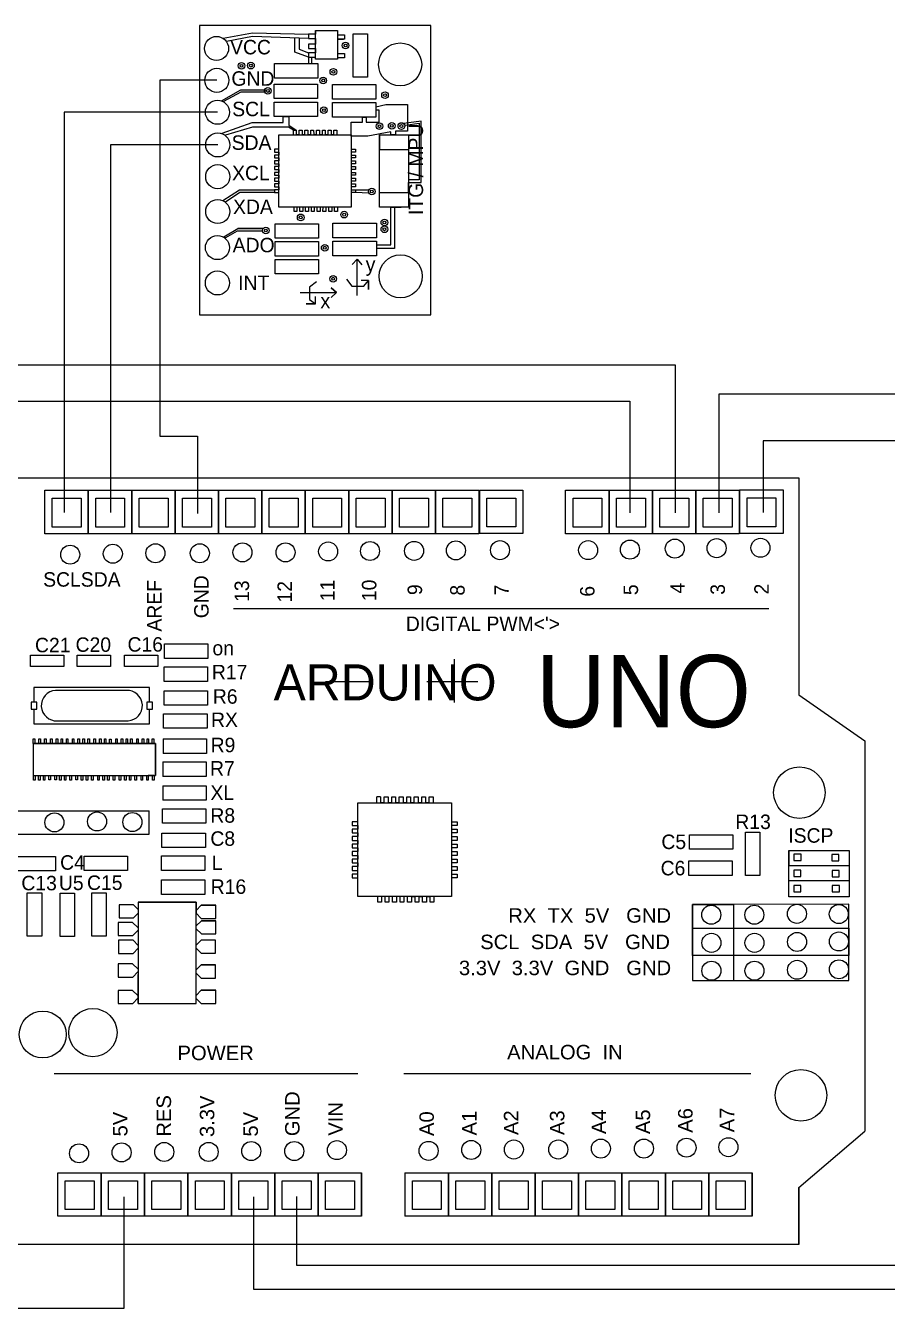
# Model space of a CAD drawing. Header units: millimetres. Extents: x 390 to 971, y 268 to 819.
# Drawn here: x 665.4 to 725, y 494.2 to 582.9 of the extents above; entities that cross this region are included whole.
import ezdxf

# ---------------------------------------------------------------- set-up
doc = ezdxf.new("R2010")
doc.units = ezdxf.units.MM
doc.styles.get("Standard").update_dxf_attribs({"font": 'arial.ttf'})

msp = doc.modelspace()

# ---------------------------------------------------------------- linework, layer by layer
for p, q in [((677.399, 582.876), (677.399, 562.876)), ((693.399, 582.876), (677.399, 582.876)), ((693.399, 562.876), (693.399, 582.876)), ((679.033, 582.001), (679.035, 582.004)), ((679.035, 582.004), (681.078, 582.389)), ((679.265, 581.792), (679.259, 581.789)), ((681.073, 582.136), (679.265, 581.792)), ((684.935, 581.996), (681.073, 582.136)), ((681.078, 582.389), (684.935, 582.296)), ((683.989, 581.044), (683.989, 582.03)), ((684.935, 581.996), (684.291, 582.019)), ((684.291, 582.019), (684.291, 581.245)), ((685.435, 582.296), (684.935, 582.296)), ((684.935, 582.296), (684.935, 581.996)), ((684.935, 582.296), (684.935, 581.996)), ((684.935, 581.996), (685.435, 581.996)), ((685.435, 580.552), (685.435, 582.552)), ((685.435, 582.552), (686.935, 582.552)), ((685.435, 582.552), (685.435, 582.296)), ((685.435, 581.996), (685.435, 581.596)), ((686.935, 582.552), (686.935, 580.552)), ((686.935, 582.552), (686.935, 582.252)), ((686.935, 582.252), (687.435, 582.252)), ((687.435, 581.952), (686.935, 581.952)), ((686.935, 581.952), (687.371, 581.952)), ((687.371, 581.952), (686.935, 581.952)), ((686.935, 581.952), (686.935, 580.952)), ((687.435, 582.252), (687.435, 581.952)), ((688.023, 579.316), (688.023, 582.316)), ((688.023, 582.316), (689.023, 582.316)), ((689.023, 582.316), (689.023, 579.316)), ((684.935, 580.703), (683.989, 581.044)), ((684.291, 581.245), (684.935, 580.996)), ((685.435, 581.596), (684.935, 581.596)), ((684.935, 581.596), (684.935, 581.296)), ((684.935, 581.296), (685.435, 581.296)), ((685.435, 580.996), (684.935, 580.996)), ((684.935, 580.996), (684.935, 580.703)), ((684.935, 580.996), (684.935, 580.703)), ((685.435, 581.296), (685.435, 580.996)), ((686.935, 580.952), (687.435, 580.952)), ((687.435, 580.952), (687.435, 580.652)), ((682.594, 580.248), (685.594, 580.248)), ((682.594, 579.248), (682.594, 580.248)), ((684.935, 580.703), (685.435, 580.703)), ((684.935, 580.703), (684.935, 580.248)), ((684.935, 580.248), (685.161, 580.248)), ((685.161, 580.248), (685.161, 580.703)), ((686.935, 580.552), (685.435, 580.552)), ((685.594, 580.248), (685.594, 579.248)), ((687.435, 580.652), (686.935, 580.652)), ((685.594, 579.248), (682.594, 579.248)), ((689.023, 579.316), (688.023, 579.316)), ((678.604, 579.096), (674.669, 579.096)), ((674.669, 579.096), (674.669, 554.49)), ((678.921, 577.684), (680.252, 578.443)), ((680.266, 578.288), (679.056, 577.628)), ((680.252, 578.443), (681.918, 578.443)), ((681.918, 578.288), (680.266, 578.288)), ((681.918, 578.443), (681.918, 578.288)), ((682.558, 578.834), (685.558, 578.834)), ((682.558, 577.834), (682.558, 578.834)), ((685.558, 578.834), (685.558, 577.834)), ((686.595, 578.804), (689.595, 578.804)), ((686.595, 577.804), (686.595, 578.804)), ((689.595, 578.804), (689.595, 577.804)), ((678.921, 577.684), (678.918, 577.675)), ((679.049, 577.617), (679.056, 577.628)), ((682.557, 577.59), (685.557, 577.59)), ((682.557, 576.59), (682.557, 577.59)), ((685.558, 577.834), (682.558, 577.834)), ((685.557, 577.59), (685.557, 576.59)), ((686.594, 577.56), (689.594, 577.56)), ((686.594, 576.56), (686.594, 577.56)), ((689.595, 577.804), (686.595, 577.804)), ((689.594, 577.56), (689.594, 576.56)), ((689.594, 577.56), (689.594, 577.264)), ((689.594, 577.264), (690.285, 577.428)), ((690.285, 577.428), (691.791, 577.428)), ((691.791, 577.428), (691.791, 575.571)), ((678.647, 576.889), (668.044, 576.889)), ((668.044, 576.889), (668.044, 549.21)), ((685.557, 576.59), (682.557, 576.59)), ((683.197, 576.184), (683.197, 576.59)), ((683.197, 576.59), (683.582, 576.59)), ((683.582, 576.59), (683.582, 575.992)), ((689.594, 576.56), (686.594, 576.56)), ((688.664, 576.212), (688.664, 576.56)), ((688.664, 576.56), (688.927, 576.56)), ((688.927, 576.56), (688.927, 576.212)), ((689.824, 577.042), (689.594, 577.042)), ((689.824, 576.212), (689.824, 577.042)), ((678.967, 575.451), (681.058, 576.184)), ((681.059, 575.856), (679.192, 575.304)), ((681.058, 576.184), (683.197, 576.184)), ((683.55, 575.856), (681.059, 575.856)), ((683.898, 575.649), (683.55, 575.856)), ((683.582, 575.992), (684.098, 575.65)), ((683.898, 575.649), (684.098, 575.65)), ((684.098, 575.65), (683.898, 575.649)), ((683.899, 575.349), (683.898, 575.649)), ((684.098, 575.65), (684.099, 575.35)), ((684.299, 575.35), (684.298, 575.65)), ((684.298, 575.65), (684.498, 575.65)), ((684.498, 575.65), (684.499, 575.35)), ((684.699, 575.351), (684.698, 575.651)), ((684.698, 575.651), (684.898, 575.651)), ((684.898, 575.651), (684.899, 575.351)), ((685.099, 575.351), (685.098, 575.651)), ((685.098, 575.651), (685.298, 575.651)), ((685.298, 575.651), (685.299, 575.351)), ((685.499, 575.352), (685.498, 575.652)), ((685.498, 575.652), (685.698, 575.652)), ((685.698, 575.652), (685.699, 575.352)), ((685.899, 575.352), (685.898, 575.652)), ((685.898, 575.652), (686.098, 575.652)), ((686.098, 575.652), (686.099, 575.352)), ((686.299, 575.353), (686.298, 575.653)), ((686.298, 575.653), (686.498, 575.653)), ((686.498, 575.653), (686.499, 575.353)), ((686.698, 575.653), (686.898, 575.654)), ((686.699, 575.353), (686.698, 575.653)), ((686.898, 575.654), (686.899, 575.354)), ((687.882, 575.727), (687.882, 576.212)), ((687.882, 576.212), (688.664, 576.212)), ((687.882, 575.242), (687.882, 575.727)), ((688.927, 576.212), (689.824, 576.212)), ((691.526, 576.115), (691.516, 576.104)), ((692.739, 576.269), (691.526, 576.115)), ((691.584, 575.988), (691.638, 576.001)), ((691.638, 576.001), (692.587, 576.123)), ((692.587, 576.123), (692.587, 572.216)), ((692.739, 572.034), (692.739, 576.269)), ((678.953, 575.411), (678.967, 575.451)), ((679.192, 575.304), (679.178, 575.286)), ((682.882, 570.33), (682.882, 575.33)), ((682.882, 575.33), (687.882, 575.33)), ((684.099, 575.35), (684.299, 575.35)), ((684.099, 575.35), (684.299, 575.35)), ((684.499, 575.35), (684.699, 575.351)), ((684.499, 575.35), (684.699, 575.351)), ((684.899, 575.351), (685.099, 575.351)), ((684.899, 575.351), (685.099, 575.351)), ((685.299, 575.351), (685.499, 575.352)), ((685.299, 575.351), (685.499, 575.352)), ((685.699, 575.352), (685.899, 575.352)), ((685.699, 575.352), (685.899, 575.352)), ((686.099, 575.352), (686.299, 575.353)), ((686.099, 575.352), (686.299, 575.353)), ((686.499, 575.353), (686.699, 575.353)), ((686.499, 575.353), (686.699, 575.353)), ((687.882, 575.33), (687.882, 570.33)), ((687.882, 575.33), (687.882, 574.33)), ((689.051, 575.242), (687.882, 575.242)), ((690.631, 575.546), (689.051, 575.242)), ((689.861, 570.326), (689.861, 575.326)), ((689.861, 575.326), (691.861, 575.326)), ((689.861, 575.326), (689.861, 574.324)), ((690.631, 575.326), (690.631, 575.546)), ((690.952, 575.326), (690.631, 575.326)), ((691.791, 575.571), (690.952, 575.571)), ((690.952, 575.571), (690.952, 575.326)), ((691.861, 575.326), (691.861, 570.326)), ((678.667, 574.63), (671.25, 574.63)), ((671.25, 574.63), (671.25, 549.206)), ((682.881, 574.33), (682.581, 574.33)), ((682.581, 574.33), (682.581, 574.13)), ((682.581, 574.13), (682.881, 574.13)), ((682.881, 573.93), (682.581, 573.93)), ((682.581, 573.93), (682.581, 573.73)), ((682.881, 574.13), (682.881, 573.93)), ((682.881, 574.13), (682.881, 573.93)), ((687.882, 574.33), (688.182, 574.33)), ((688.182, 574.13), (687.882, 574.13)), ((687.882, 573.93), (688.182, 573.93)), ((688.182, 574.33), (688.182, 574.13)), ((688.182, 573.93), (688.182, 573.73)), ((689.861, 574.324), (691.861, 574.324)), ((691.861, 574.324), (691.861, 571.312)), ((682.581, 573.73), (682.881, 573.73)), ((682.881, 573.53), (682.581, 573.53)), ((682.581, 573.53), (682.581, 573.33)), ((682.581, 573.33), (682.881, 573.33)), ((682.881, 573.13), (682.581, 573.13)), ((682.581, 573.13), (682.581, 572.93)), ((682.581, 572.93), (682.881, 572.93)), ((682.881, 573.73), (682.881, 573.53)), ((682.881, 573.73), (682.881, 573.53)), ((682.881, 573.33), (682.881, 573.13)), ((682.881, 573.33), (682.881, 573.13)), ((682.881, 572.93), (682.881, 572.73)), ((682.881, 572.93), (682.881, 572.73)), ((688.182, 573.73), (687.882, 573.73)), ((687.882, 573.53), (688.182, 573.53)), ((688.182, 573.33), (687.882, 573.33)), ((687.882, 573.13), (688.182, 573.13)), ((688.182, 572.93), (687.882, 572.93)), ((688.182, 573.53), (688.182, 573.33)), ((688.182, 573.13), (688.182, 572.93)), ((682.881, 572.73), (682.581, 572.73)), ((682.581, 572.73), (682.581, 572.53)), ((682.581, 572.53), (682.881, 572.53)), ((682.881, 572.33), (682.581, 572.33)), ((682.581, 572.33), (682.581, 572.13)), ((682.581, 572.13), (682.881, 572.13)), ((682.881, 572.53), (682.881, 572.33)), ((682.881, 572.53), (682.881, 572.33)), ((682.881, 572.13), (682.881, 571.93)), ((682.881, 572.13), (682.881, 571.93)), ((687.882, 572.73), (688.182, 572.73)), ((688.182, 572.53), (687.882, 572.53)), ((687.882, 572.33), (688.182, 572.33)), ((688.182, 572.13), (687.882, 572.13)), ((688.182, 572.73), (688.182, 572.53)), ((688.182, 572.33), (688.182, 572.13)), ((692.587, 572.216), (691.861, 572.216)), ((691.861, 571.312), (691.861, 572.034)), ((691.861, 572.034), (692.739, 572.034)), ((679.015, 570.791), (680.18, 571.527)), ((680.192, 571.33), (679.192, 570.671)), ((680.18, 571.527), (682.581, 571.527)), ((682.581, 571.33), (680.192, 571.33)), ((682.881, 571.93), (682.581, 571.93)), ((682.581, 571.93), (682.581, 571.73)), ((682.581, 571.73), (682.881, 571.73)), ((682.881, 571.53), (682.581, 571.53)), ((682.581, 571.53), (682.581, 571.33)), ((682.581, 571.527), (682.581, 571.33)), ((682.581, 571.33), (682.881, 571.33)), ((682.881, 571.73), (682.881, 571.53)), ((682.881, 571.73), (682.881, 571.53)), ((687.882, 571.93), (688.182, 571.93)), ((688.182, 571.73), (687.882, 571.73)), ((687.882, 571.53), (688.182, 571.53)), ((688.182, 571.33), (687.882, 571.33)), ((688.182, 571.93), (688.182, 571.73)), ((688.182, 571.53), (688.182, 571.33)), ((688.182, 571.53), (689.122, 571.53)), ((689.122, 571.283), (688.182, 571.33)), ((691.861, 571.312), (689.861, 571.312)), ((679.011, 570.782), (679.015, 570.791)), ((679.192, 570.671), (679.191, 570.67)), ((687.882, 570.33), (682.882, 570.33)), ((683.943, 570.028), (683.944, 570.328)), ((684.144, 570.327), (684.143, 570.027)), ((684.344, 570.327), (684.144, 570.327)), ((684.344, 570.327), (684.144, 570.327)), ((684.343, 570.027), (684.344, 570.327)), ((684.544, 570.327), (684.543, 570.027)), ((684.744, 570.327), (684.544, 570.327)), ((684.744, 570.327), (684.544, 570.327)), ((684.743, 570.027), (684.744, 570.327)), ((684.944, 570.326), (684.943, 570.026)), ((685.144, 570.326), (684.944, 570.326)), ((685.144, 570.326), (684.944, 570.326)), ((685.143, 570.026), (685.144, 570.326)), ((685.344, 570.326), (685.343, 570.026)), ((685.544, 570.325), (685.344, 570.326)), ((685.544, 570.325), (685.344, 570.326)), ((685.543, 570.025), (685.544, 570.325)), ((685.744, 570.325), (685.743, 570.025)), ((685.944, 570.325), (685.744, 570.325)), ((685.944, 570.325), (685.744, 570.325)), ((685.943, 570.025), (685.944, 570.325)), ((686.144, 570.325), (686.143, 570.025)), ((686.344, 570.324), (686.144, 570.325)), ((686.344, 570.324), (686.144, 570.325)), ((686.343, 570.024), (686.344, 570.324)), ((686.544, 570.324), (686.543, 570.024)), ((686.744, 570.324), (686.544, 570.324)), ((686.744, 570.324), (686.544, 570.324)), ((686.743, 570.024), (686.744, 570.324)), ((686.944, 570.324), (686.943, 570.024)), ((691.861, 570.326), (689.861, 570.326)), ((690.633, 567.722), (690.633, 570.326)), ((690.633, 570.326), (691.355, 570.326)), ((690.633, 570.326), (690.89, 570.326)), ((690.89, 570.326), (690.89, 567.468)), ((691.355, 570.326), (691.355, 570.326)), ((684.143, 570.027), (683.943, 570.028)), ((684.543, 570.027), (684.343, 570.027)), ((684.943, 570.026), (684.743, 570.027)), ((685.343, 570.026), (685.143, 570.026)), ((685.743, 570.025), (685.543, 570.025)), ((686.143, 570.025), (685.943, 570.025)), ((686.543, 570.024), (686.343, 570.024)), ((686.943, 570.024), (686.743, 570.024)), ((679.091, 568.28), (680.053, 568.843)), ((679.235, 568.219), (680.038, 568.694)), ((680.038, 568.694), (681.767, 568.694)), ((680.053, 568.843), (681.806, 568.843)), ((681.806, 568.843), (680.053, 568.843)), ((682.642, 569.184), (685.642, 569.184)), ((682.642, 568.184), (682.642, 569.184)), ((685.642, 569.184), (685.642, 568.184)), ((686.635, 569.216), (689.635, 569.216)), ((686.635, 568.216), (686.635, 569.216)), ((689.635, 569.216), (689.635, 568.216)), ((679.091, 568.28), (679.07, 568.246)), ((679.186, 568.162), (679.235, 568.219)), ((682.64, 567.941), (685.64, 567.941)), ((682.64, 566.941), (682.64, 567.941)), ((685.642, 568.184), (682.642, 568.184)), ((685.64, 567.941), (685.64, 566.941)), ((686.633, 567.972), (689.633, 567.972)), ((686.633, 566.972), (686.633, 567.972)), ((689.635, 568.216), (686.635, 568.216)), ((689.633, 567.972), (689.633, 566.972)), ((689.633, 567.972), (689.633, 567.722)), ((689.633, 567.722), (690.633, 567.722)), ((682.638, 566.712), (685.638, 566.712)), ((682.638, 565.712), (682.638, 566.712)), ((685.64, 566.941), (682.64, 566.941)), ((685.638, 566.712), (685.638, 565.712)), ((689.633, 566.972), (686.633, 566.972)), ((688.306, 566.724), (687.971, 566.353)), ((687.971, 566.353), (688.306, 566.724)), ((688.306, 564.224), (688.306, 566.724)), ((688.306, 566.724), (688.635, 566.347)), ((690.89, 567.468), (689.633, 567.468)), ((685.638, 565.712), (682.638, 565.712)), ((685.495, 565.167), (685.003, 564.794)), ((687.56, 565.345), (687.933, 564.853)), ((689.092, 565.266), (688.581, 565.266)), ((688.778, 564.853), (689.092, 565.266)), ((689.092, 565.266), (689.092, 564.637)), ((689.092, 564.637), (689.092, 565.266)), ((684.374, 564.421), (686.874, 564.421)), ((685.003, 564.794), (685.003, 563.95)), ((685.416, 563.635), (685.416, 564.146)), ((686.874, 564.421), (686.497, 564.092)), ((686.874, 564.421), (686.503, 564.756)), ((686.503, 564.756), (686.874, 564.421)), ((687.933, 564.853), (688.778, 564.853)), ((685.416, 563.635), (684.787, 563.635)), ((684.787, 563.635), (685.416, 563.635)), ((685.003, 563.95), (685.416, 563.635)), ((677.399, 562.876), (693.399, 562.876)), ((557.044, 559.426), (710.29, 559.426)), ((710.29, 559.426), (710.29, 549.185)), ((764.082, 557.389), (713.304, 557.389)), ((713.304, 557.389), (713.304, 549.183)), ((592.915, 556.908), (707.146, 556.908)), ((707.146, 556.908), (707.146, 549.194)), ((674.669, 554.49), (677.262, 554.49)), ((677.262, 554.49), (677.262, 549.152)), ((739.148, 554.177), (716.375, 554.177)), ((716.375, 554.177), (716.375, 549.206)), ((649.836, 551.606), (718.836, 551.606)), ((666.719, 550.748), (669.719, 550.748)), ((666.719, 547.748), (666.719, 550.748)), ((669.719, 550.748), (669.719, 547.748)), ((669.719, 550.748), (672.719, 550.748)), ((669.719, 547.748), (669.719, 550.748)), ((672.719, 550.748), (672.719, 547.748)), ((672.719, 550.748), (675.719, 550.748)), ((672.719, 547.748), (672.719, 550.748)), ((675.719, 550.748), (675.719, 547.748)), ((675.719, 550.748), (678.719, 550.748)), ((675.719, 547.748), (675.719, 550.748)), ((678.719, 550.748), (678.719, 547.748)), ((678.719, 550.748), (681.719, 550.748)), ((678.719, 547.748), (678.719, 550.748)), ((681.719, 550.748), (681.719, 547.748)), ((681.719, 550.748), (684.719, 550.748)), ((681.719, 547.748), (681.719, 550.748)), ((684.719, 550.748), (684.719, 547.748)), ((684.719, 550.748), (687.719, 550.748)), ((684.719, 547.748), (684.719, 550.748)), ((687.719, 550.748), (687.719, 547.748)), ((687.719, 550.748), (690.719, 550.748)), ((687.719, 547.748), (687.719, 550.748)), ((690.719, 550.748), (690.719, 547.748)), ((690.719, 550.748), (693.719, 550.748)), ((690.719, 547.748), (690.719, 550.748)), ((693.719, 550.748), (693.719, 547.748)), ((693.719, 550.748), (696.719, 550.748)), ((693.719, 547.748), (693.719, 550.748)), ((696.719, 550.748), (696.719, 547.748)), ((696.766, 550.763), (696.766, 547.763)), ((696.766, 550.763), (699.766, 550.763)), ((696.766, 547.763), (696.766, 550.763)), ((699.766, 550.763), (699.766, 547.763)), ((702.719, 550.748), (705.719, 550.748)), ((702.719, 547.748), (702.719, 550.748)), ((705.719, 550.748), (705.719, 547.748)), ((705.719, 550.748), (708.719, 550.748)), ((705.719, 547.748), (705.719, 550.748)), ((708.719, 550.748), (708.719, 547.748)), ((708.719, 550.748), (711.719, 550.748)), ((708.719, 547.748), (708.719, 550.748)), ((711.719, 550.748), (711.719, 547.748)), ((711.719, 550.748), (714.719, 550.748)), ((711.719, 547.748), (711.719, 550.748)), ((714.719, 550.748), (714.719, 547.748)), ((714.747, 550.772), (714.747, 547.772)), ((714.747, 550.772), (717.747, 550.772)), ((714.747, 547.772), (714.747, 550.772)), ((717.747, 550.772), (717.747, 547.772)), ((718.836, 551.606), (718.836, 536.615)), ((718.836, 551.606), (718.836, 536.615)), ((667.23, 550.201), (669.23, 550.201)), ((667.23, 548.201), (667.23, 550.201)), ((669.23, 550.201), (669.23, 548.201)), ((670.23, 550.201), (672.23, 550.201)), ((670.23, 548.201), (670.23, 550.201)), ((672.23, 550.201), (672.23, 548.201)), ((673.23, 550.201), (675.23, 550.201)), ((673.23, 548.201), (673.23, 550.201)), ((675.23, 550.201), (675.23, 548.201)), ((676.23, 550.201), (678.23, 550.201)), ((676.23, 548.201), (676.23, 550.201)), ((678.23, 550.201), (678.23, 548.201)), ((679.23, 550.201), (681.23, 550.201)), ((679.23, 548.201), (679.23, 550.201)), ((681.23, 550.201), (681.23, 548.201)), ((682.23, 550.201), (684.23, 550.201)), ((682.23, 548.201), (682.23, 550.201)), ((684.23, 550.201), (684.23, 548.201)), ((685.23, 550.201), (687.23, 550.201)), ((685.23, 548.201), (685.23, 550.201)), ((687.23, 550.201), (687.23, 548.201)), ((688.23, 550.201), (690.23, 550.201)), ((688.23, 548.201), (688.23, 550.201)), ((690.23, 550.201), (690.23, 548.201)), ((691.23, 550.201), (693.23, 550.201)), ((691.23, 548.201), (691.23, 550.201)), ((693.23, 550.201), (693.23, 548.201)), ((694.23, 550.201), (696.23, 550.201)), ((694.23, 548.201), (694.23, 550.201)), ((696.23, 550.201), (696.23, 548.201)), ((697.277, 550.216), (699.277, 550.216)), ((697.277, 548.216), (697.277, 550.216)), ((699.277, 550.216), (699.277, 548.216)), ((703.23, 550.201), (705.23, 550.201)), ((703.23, 548.201), (703.23, 550.201)), ((705.23, 550.201), (705.23, 548.201)), ((706.23, 550.201), (708.23, 550.201)), ((706.23, 548.201), (706.23, 550.201)), ((708.23, 550.201), (708.23, 548.201)), ((709.23, 550.201), (711.23, 550.201)), ((709.23, 548.201), (709.23, 550.201)), ((711.23, 550.201), (711.23, 548.201)), ((712.23, 550.201), (714.23, 550.201)), ((712.23, 548.201), (712.23, 550.201)), ((714.23, 550.201), (714.23, 548.201)), ((715.258, 550.225), (717.258, 550.225)), ((715.258, 548.225), (715.258, 550.225)), ((717.258, 550.225), (717.258, 548.225)), ((669.23, 548.201), (667.23, 548.201)), ((672.23, 548.201), (670.23, 548.201)), ((675.23, 548.201), (673.23, 548.201)), ((678.23, 548.201), (676.23, 548.201)), ((681.23, 548.201), (679.23, 548.201)), ((684.23, 548.201), (682.23, 548.201)), ((687.23, 548.201), (685.23, 548.201)), ((690.23, 548.201), (688.23, 548.201)), ((693.23, 548.201), (691.23, 548.201)), ((696.23, 548.201), (694.23, 548.201)), ((699.277, 548.216), (697.277, 548.216)), ((705.23, 548.201), (703.23, 548.201)), ((708.23, 548.201), (706.23, 548.201)), ((711.23, 548.201), (709.23, 548.201)), ((714.23, 548.201), (712.23, 548.201)), ((717.258, 548.225), (715.258, 548.225)), ((669.719, 547.748), (666.719, 547.748)), ((672.719, 547.748), (669.719, 547.748)), ((675.719, 547.748), (672.719, 547.748)), ((678.719, 547.748), (675.719, 547.748)), ((681.719, 547.748), (678.719, 547.748)), ((684.719, 547.748), (681.719, 547.748)), ((687.719, 547.748), (684.719, 547.748)), ((690.719, 547.748), (687.719, 547.748)), ((693.719, 547.748), (690.719, 547.748)), ((696.719, 547.748), (693.719, 547.748)), ((699.766, 547.763), (696.766, 547.763)), ((705.719, 547.748), (702.719, 547.748)), ((708.719, 547.748), (705.719, 547.748)), ((711.719, 547.748), (708.719, 547.748)), ((714.719, 547.748), (711.719, 547.748)), ((717.747, 547.772), (714.747, 547.772)), ((679.761, 542.578), (716.761, 542.578)), ((674.984, 540.129), (677.984, 540.129)), ((674.984, 539.129), (674.984, 540.129)), ((677.984, 540.129), (677.984, 539.129)), ((665.733, 539.341), (668.035, 539.341)), ((665.733, 538.573), (665.733, 539.341)), ((668.035, 539.341), (668.035, 538.573)), ((668.94, 539.341), (671.243, 539.341)), ((668.94, 538.573), (668.94, 539.341)), ((671.243, 539.341), (671.243, 538.573)), ((672.228, 539.341), (674.53, 539.341)), ((672.228, 538.573), (672.228, 539.341)), ((674.53, 539.341), (674.53, 538.573)), ((668.035, 538.573), (665.733, 538.573)), ((671.243, 538.573), (668.94, 538.573)), ((674.53, 538.573), (672.228, 538.573)), ((674.956, 538.54), (677.956, 538.54)), ((674.956, 537.54), (674.956, 538.54)), ((677.984, 539.129), (674.984, 539.129)), ((677.956, 538.54), (677.956, 537.54)), ((695.034, 536.084), (695.034, 539.084)), ((677.956, 537.54), (674.956, 537.54)), ((686.124, 537.537), (689.124, 537.537)), ((693.133, 537.537), (696.638, 537.537)), ((665.958, 537.112), (665.958, 536.112)), ((673.958, 537.112), (665.958, 537.112)), ((665.958, 537.112), (665.958, 536.112)), ((665.958, 537.112), (665.958, 536.912)), ((672.458, 536.912), (667.458, 536.912)), ((673.958, 536.112), (673.958, 537.112)), ((674.956, 536.886), (677.956, 536.886)), ((674.956, 535.886), (674.956, 536.886)), ((677.956, 536.886), (677.956, 535.886)), ((718.836, 536.615), (723.413, 533.429)), ((665.958, 536.112), (665.758, 536.112)), ((665.758, 536.112), (665.758, 535.612)), ((666.158, 536.112), (665.958, 536.112)), ((666.158, 535.612), (666.158, 536.112)), ((673.956, 536.112), (673.756, 536.112)), ((673.756, 536.112), (673.756, 535.612)), ((674.156, 536.112), (673.956, 536.112)), ((674.156, 535.612), (674.156, 536.112)), ((677.956, 535.886), (674.956, 535.886)), ((665.758, 535.612), (665.958, 535.612)), ((665.958, 535.612), (666.158, 535.612)), ((665.958, 535.612), (665.958, 534.612)), ((667.458, 534.812), (672.458, 534.812)), ((667.458, 534.812), (672.458, 534.812)), ((673.756, 535.612), (673.956, 535.612)), ((673.956, 535.612), (674.156, 535.612)), ((673.958, 534.612), (673.958, 535.612)), ((674.927, 535.297), (677.927, 535.297)), ((674.927, 534.297), (674.927, 535.297)), ((677.927, 535.297), (677.927, 534.297)), ((665.958, 534.612), (673.958, 534.612)), ((677.927, 534.297), (674.927, 534.297)), ((665.907, 533.236), (665.907, 533.561)), ((665.907, 533.561), (666.014, 533.561)), ((665.907, 533.236), (665.907, 533.561)), ((665.907, 533.561), (666.014, 533.561)), ((665.907, 533.236), (674.363, 533.236)), ((674.363, 533.236), (665.907, 533.236)), ((665.907, 533.236), (665.907, 531.039)), ((665.907, 533.236), (666.305, 533.236)), ((666.014, 533.561), (666.014, 533.236)), ((666.014, 533.561), (666.014, 533.236)), ((666.305, 533.236), (666.305, 533.561)), ((666.305, 533.561), (666.412, 533.561)), ((666.412, 533.561), (666.412, 533.236)), ((666.696, 533.237), (666.696, 533.562)), ((666.696, 533.562), (666.804, 533.562)), ((666.804, 533.562), (666.804, 533.237)), ((667.115, 533.236), (667.115, 533.561)), ((667.115, 533.561), (667.222, 533.561)), ((667.222, 533.561), (667.222, 533.236)), ((667.498, 533.236), (667.498, 533.561)), ((667.498, 533.561), (667.605, 533.561)), ((667.605, 533.561), (667.605, 533.236)), ((667.834, 533.236), (667.834, 533.561)), ((667.834, 533.561), (667.941, 533.561)), ((667.941, 533.561), (667.941, 533.236)), ((668.202, 533.236), (668.202, 533.561)), ((668.202, 533.561), (668.309, 533.561)), ((668.309, 533.561), (668.309, 533.236)), ((668.621, 533.236), (668.621, 533.56)), ((668.621, 533.56), (668.728, 533.56)), ((668.728, 533.56), (668.728, 533.236)), ((669.004, 533.233), (669.004, 533.558)), ((669.004, 533.558), (669.111, 533.558)), ((669.111, 533.558), (669.111, 533.233)), ((669.339, 533.239), (669.339, 533.563)), ((669.339, 533.563), (669.446, 533.563)), ((669.446, 533.563), (669.446, 533.239)), ((669.692, 533.234), (669.692, 533.559)), ((669.692, 533.559), (669.799, 533.559)), ((669.799, 533.559), (669.799, 533.234)), ((670.11, 533.234), (670.11, 533.559)), ((670.11, 533.559), (670.218, 533.559)), ((670.218, 533.559), (670.218, 533.234)), ((670.494, 533.234), (670.494, 533.559)), ((670.494, 533.559), (670.601, 533.559)), ((670.601, 533.559), (670.601, 533.234)), ((670.829, 533.237), (670.829, 533.561)), ((670.829, 533.561), (670.936, 533.561)), ((670.936, 533.561), (670.936, 533.237)), ((671.193, 533.227), (671.193, 533.552)), ((671.193, 533.552), (671.3, 533.552)), ((671.3, 533.552), (671.3, 533.227)), ((671.612, 533.236), (671.612, 533.561)), ((671.612, 533.561), (671.719, 533.561)), ((671.719, 533.561), (671.719, 533.236)), ((671.995, 533.236), (671.995, 533.561)), ((671.995, 533.561), (672.102, 533.561)), ((672.102, 533.561), (672.102, 533.236)), ((672.33, 533.236), (672.33, 533.561)), ((672.33, 533.561), (672.437, 533.561)), ((672.437, 533.561), (672.437, 533.236)), ((672.647, 533.231), (672.647, 533.555)), ((672.647, 533.555), (672.754, 533.555)), ((672.754, 533.555), (672.754, 533.231)), ((673.066, 533.231), (673.066, 533.555)), ((673.066, 533.555), (673.173, 533.555)), ((673.173, 533.555), (673.173, 533.231)), ((673.449, 533.235), (673.449, 533.559)), ((673.449, 533.559), (673.556, 533.559)), ((673.556, 533.559), (673.556, 533.235)), ((673.784, 533.236), (673.784, 533.561)), ((673.784, 533.561), (673.891, 533.561)), ((673.891, 533.561), (673.891, 533.236)), ((674.133, 533.236), (674.133, 533.561)), ((674.133, 533.561), (674.24, 533.561)), ((674.24, 533.561), (674.24, 533.236)), ((674.363, 533.236), (674.363, 531.039)), ((674.363, 531.039), (674.363, 533.236)), ((674.899, 533.558), (677.899, 533.558)), ((674.899, 533.558), (674.899, 532.558)), ((677.899, 533.558), (677.899, 532.558)), ((723.413, 533.429), (723.413, 506.429)), ((677.899, 532.558), (674.899, 532.558)), ((674.87, 531.969), (677.87, 531.969)), ((674.87, 531.969), (674.87, 530.969)), ((677.87, 531.969), (677.87, 530.969)), ((665.907, 531.039), (674.363, 531.039)), ((665.928, 530.716), (665.928, 531.041)), ((666.035, 530.716), (665.928, 530.716)), ((666.035, 531.041), (666.035, 530.716)), ((666.277, 530.716), (666.277, 531.041)), ((666.384, 530.716), (666.277, 530.716)), ((666.384, 531.041), (666.384, 530.716)), ((666.612, 530.717), (666.612, 531.042)), ((666.719, 530.717), (666.612, 530.717)), ((666.719, 531.042), (666.719, 530.717)), ((666.995, 530.721), (666.995, 531.046)), ((667.102, 530.721), (666.995, 530.721)), ((667.102, 531.046), (667.102, 530.721)), ((667.414, 530.721), (667.414, 531.046)), ((667.521, 530.721), (667.414, 530.721)), ((667.521, 531.046), (667.521, 530.721)), ((667.731, 530.716), (667.731, 531.041)), ((667.838, 530.716), (667.731, 530.716)), ((667.838, 531.041), (667.838, 530.716)), ((668.066, 530.716), (668.066, 531.041)), ((668.173, 530.716), (668.066, 530.716)), ((668.173, 531.041), (668.173, 530.716)), ((668.449, 530.716), (668.449, 531.04)), ((668.556, 530.716), (668.449, 530.716)), ((668.556, 531.04), (668.556, 530.716)), ((668.868, 530.725), (668.868, 531.049)), ((668.975, 530.725), (668.868, 530.725)), ((668.975, 531.049), (668.975, 530.725)), ((669.232, 530.715), (669.232, 531.04)), ((669.339, 530.715), (669.232, 530.715)), ((669.339, 531.04), (669.339, 530.715)), ((669.568, 530.718), (669.568, 531.042)), ((669.675, 530.718), (669.568, 530.718)), ((669.675, 531.042), (669.675, 530.718)), ((669.951, 530.718), (669.951, 531.042)), ((670.058, 530.718), (669.951, 530.718)), ((670.058, 531.042), (670.058, 530.718)), ((670.369, 530.718), (670.369, 531.042)), ((670.477, 530.718), (670.369, 530.718)), ((670.477, 531.042), (670.477, 530.718)), ((670.722, 530.713), (670.722, 531.038)), ((670.829, 530.713), (670.722, 530.713)), ((670.829, 531.038), (670.829, 530.713)), ((671.057, 530.719), (671.057, 531.044)), ((671.164, 530.719), (671.057, 530.719)), ((671.164, 531.044), (671.164, 530.719)), ((671.44, 530.716), (671.44, 531.041)), ((671.547, 530.716), (671.44, 530.716)), ((671.547, 531.041), (671.547, 530.716)), ((671.859, 530.716), (671.859, 531.041)), ((671.966, 530.716), (671.859, 530.716)), ((671.966, 531.041), (671.966, 530.716)), ((672.227, 530.716), (672.227, 531.041)), ((672.335, 530.716), (672.227, 530.716)), ((672.335, 531.041), (672.335, 530.716)), ((672.563, 530.716), (672.563, 531.041)), ((672.67, 530.716), (672.563, 530.716)), ((672.67, 531.041), (672.67, 530.716)), ((672.946, 530.716), (672.946, 531.041)), ((673.053, 530.716), (672.946, 530.716)), ((673.053, 531.041), (673.053, 530.716)), ((673.365, 530.715), (673.365, 531.039)), ((673.472, 530.715), (673.365, 530.715)), ((673.472, 531.039), (673.472, 530.715)), ((673.757, 530.716), (673.757, 531.041)), ((673.864, 530.716), (673.757, 530.716)), ((674.261, 531.041), (673.864, 531.041)), ((673.864, 531.041), (673.864, 530.716)), ((674.154, 530.716), (674.154, 531.041)), ((674.154, 530.716), (674.154, 531.041)), ((674.261, 530.716), (674.154, 530.716)), ((674.261, 530.716), (674.154, 530.716)), ((674.261, 531.041), (674.261, 530.716)), ((674.261, 531.041), (674.261, 530.716)), ((677.87, 530.969), (674.87, 530.969)), ((674.87, 530.315), (677.87, 530.315)), ((674.87, 530.315), (674.87, 529.315)), ((677.87, 530.315), (677.87, 529.315)), ((689.924, 529.547), (689.665, 529.546)), ((689.665, 529.158), (689.665, 529.546)), ((689.924, 529.547), (689.924, 529.158)), ((690.183, 529.159), (690.183, 529.547)), ((690.183, 529.547), (690.442, 529.547)), ((690.442, 529.547), (690.442, 529.159)), ((690.701, 529.159), (690.701, 529.548)), ((690.701, 529.548), (690.959, 529.548)), ((690.959, 529.548), (690.96, 529.16)), ((691.219, 529.16), (691.218, 529.549)), ((691.218, 529.549), (691.477, 529.549)), ((691.477, 529.549), (691.478, 529.16)), ((691.736, 529.549), (691.995, 529.55)), ((691.737, 529.161), (691.736, 529.549)), ((691.995, 529.55), (691.996, 529.161)), ((692.255, 529.162), (692.254, 529.55)), ((692.254, 529.55), (692.513, 529.55)), ((692.513, 529.55), (692.514, 529.162)), ((692.773, 529.162), (692.772, 529.551)), ((692.772, 529.551), (693.031, 529.551)), ((693.031, 529.551), (693.031, 529.163)), ((693.29, 529.551), (693.549, 529.552)), ((693.29, 529.163), (693.29, 529.551)), ((693.549, 529.552), (693.549, 529.163)), ((663.099, 528.599), (673.915, 528.599)), ((673.915, 526.971), (673.915, 528.599)), ((674.842, 528.725), (677.842, 528.725)), ((674.842, 527.725), (674.842, 528.725)), ((677.87, 529.315), (674.87, 529.315)), ((677.842, 528.725), (677.842, 527.725)), ((688.349, 522.66), (688.349, 529.133)), ((688.349, 529.133), (694.822, 529.133)), ((689.924, 529.158), (690.183, 529.159)), ((689.924, 529.158), (690.183, 529.159)), ((690.442, 529.159), (690.701, 529.159)), ((690.442, 529.159), (690.701, 529.159)), ((690.96, 529.16), (691.219, 529.16)), ((690.96, 529.16), (691.219, 529.16)), ((691.478, 529.16), (691.737, 529.161)), ((691.478, 529.16), (691.737, 529.161)), ((691.996, 529.161), (692.255, 529.162)), ((691.996, 529.161), (692.255, 529.162)), ((692.514, 529.162), (692.773, 529.162)), ((692.514, 529.162), (692.773, 529.162)), ((693.031, 529.163), (693.29, 529.163)), ((693.031, 529.163), (693.29, 529.163)), ((694.822, 529.133), (694.822, 522.66)), ((677.842, 527.725), (674.842, 527.725)), ((688.348, 527.839), (687.96, 527.839)), ((687.96, 527.839), (687.96, 527.58)), ((694.822, 527.839), (695.211, 527.839)), ((695.211, 527.839), (695.211, 527.58)), ((663.099, 526.971), (673.915, 526.971)), ((674.813, 527.055), (677.813, 527.055)), ((674.813, 526.055), (674.813, 527.055)), ((677.813, 527.055), (677.813, 526.055)), ((687.96, 527.58), (688.348, 527.58)), ((688.348, 527.321), (687.96, 527.321)), ((687.96, 527.321), (687.96, 527.062)), ((687.96, 527.062), (688.348, 527.062)), ((688.348, 526.803), (687.96, 526.803)), ((687.96, 526.803), (687.96, 526.544)), ((688.348, 527.58), (688.348, 527.321)), ((688.348, 527.58), (688.348, 527.321)), ((688.348, 527.062), (688.348, 526.803)), ((688.348, 527.062), (688.348, 526.803)), ((695.211, 527.58), (694.822, 527.58)), ((694.822, 527.321), (695.211, 527.321)), ((695.211, 527.062), (694.822, 527.062)), ((694.822, 526.803), (695.211, 526.803)), ((695.211, 527.321), (695.211, 527.062)), ((695.211, 526.803), (695.211, 526.544)), ((711.279, 526.94), (714.279, 526.94)), ((711.279, 525.94), (711.279, 526.94)), ((714.279, 526.94), (714.279, 525.94)), ((715.146, 524.119), (715.146, 527.119)), ((715.146, 527.119), (716.146, 527.119)), ((716.146, 527.119), (716.146, 524.119)), ((677.813, 526.055), (674.813, 526.055)), ((687.96, 526.544), (688.348, 526.544)), ((688.348, 526.285), (687.96, 526.285)), ((687.96, 526.285), (687.96, 526.026)), ((687.96, 526.026), (688.348, 526.026)), ((688.348, 526.544), (688.348, 526.285)), ((688.348, 526.544), (688.348, 526.285)), ((688.348, 526.026), (688.348, 525.767)), ((688.348, 526.026), (688.348, 525.767)), ((695.211, 526.544), (694.822, 526.544)), ((694.822, 526.285), (695.211, 526.285)), ((695.211, 526.026), (694.822, 526.026)), ((695.211, 526.285), (695.211, 526.026)), ((714.279, 525.94), (711.279, 525.94)), ((664.452, 525.431), (667.452, 525.431)), ((667.452, 525.431), (667.452, 524.431)), ((669.436, 525.454), (672.436, 525.454)), ((669.436, 524.454), (669.436, 525.454)), ((672.436, 525.454), (672.436, 524.454)), ((674.784, 525.466), (677.784, 525.466)), ((674.784, 524.466), (674.784, 525.466)), ((677.784, 525.466), (677.784, 524.466)), ((688.348, 525.767), (687.96, 525.767)), ((687.96, 525.767), (687.96, 525.508)), ((687.96, 525.508), (688.348, 525.508)), ((688.348, 525.249), (687.96, 525.249)), ((687.96, 525.249), (687.96, 524.99)), ((688.348, 525.508), (688.348, 525.249)), ((688.348, 525.508), (688.348, 525.249)), ((694.822, 525.767), (695.211, 525.767)), ((695.211, 525.508), (694.822, 525.508)), ((694.822, 525.249), (695.211, 525.249)), ((695.211, 525.767), (695.211, 525.508)), ((695.211, 525.249), (695.211, 524.99)), ((711.227, 525.121), (714.227, 525.121)), ((711.227, 524.121), (711.227, 525.121)), ((714.227, 525.121), (714.227, 524.121)), ((718.158, 525.856), (722.308, 525.856)), ((718.158, 522.642), (718.158, 525.856)), ((718.158, 525.856), (718.158, 524.807)), ((718.501, 525.584), (718.501, 525.145)), ((718.995, 525.584), (718.501, 525.584)), ((718.501, 525.145), (718.995, 525.145)), ((718.995, 525.145), (718.995, 525.584)), ((721.119, 525.569), (721.119, 525.13)), ((721.613, 525.569), (721.119, 525.569)), ((721.119, 525.13), (721.613, 525.13)), ((721.613, 525.13), (721.613, 525.569)), ((722.308, 525.856), (722.308, 522.642)), ((667.452, 524.431), (664.452, 524.431)), ((672.436, 524.454), (669.436, 524.454)), ((677.784, 524.466), (674.784, 524.466)), ((687.96, 524.99), (688.348, 524.99)), ((688.348, 524.731), (687.96, 524.731)), ((687.96, 524.731), (687.96, 524.472)), ((687.96, 524.472), (688.348, 524.472)), ((688.348, 524.214), (687.96, 524.214)), ((687.96, 524.209), (687.96, 523.955)), ((688.348, 524.99), (688.348, 524.731)), ((688.348, 524.99), (688.348, 524.731)), ((695.211, 524.99), (694.822, 524.99)), ((694.822, 524.731), (695.211, 524.731)), ((695.211, 524.472), (694.822, 524.472)), ((694.822, 524.214), (695.211, 524.214)), ((695.211, 524.731), (695.211, 524.472)), ((695.211, 524.214), (695.211, 523.955)), ((718.158, 524.807), (722.308, 524.807)), ((718.482, 524.479), (718.482, 524.041)), ((718.976, 524.479), (718.482, 524.479)), ((718.976, 524.041), (718.976, 524.479)), ((721.133, 524.467), (721.133, 524.028)), ((721.628, 524.467), (721.133, 524.467)), ((721.628, 524.028), (721.628, 524.467)), ((722.308, 524.807), (722.308, 523.758)), ((674.784, 523.811), (677.784, 523.811)), ((674.784, 522.811), (674.784, 523.811)), ((677.784, 523.811), (677.784, 522.811)), ((687.96, 523.955), (688.348, 523.955)), ((695.211, 523.955), (694.822, 523.955)), ((714.227, 524.121), (711.227, 524.121)), ((716.146, 524.119), (715.146, 524.119)), ((722.308, 523.758), (718.158, 523.758)), ((718.482, 524.041), (718.976, 524.041)), ((718.487, 523.416), (718.487, 522.977)), ((718.981, 523.416), (718.487, 523.416)), ((718.981, 522.977), (718.981, 523.416)), ((721.133, 524.028), (721.628, 524.028)), ((721.148, 523.421), (721.148, 522.983)), ((721.642, 523.421), (721.148, 523.421)), ((721.642, 522.983), (721.642, 523.421)), ((665.502, 519.924), (665.502, 522.924)), ((665.502, 522.924), (666.502, 522.924)), ((666.502, 522.924), (666.502, 519.924)), ((667.772, 519.901), (667.772, 522.901)), ((667.772, 522.901), (668.772, 522.901)), ((668.772, 522.901), (668.772, 519.901)), ((669.96, 519.922), (669.96, 522.922)), ((669.96, 522.922), (670.96, 522.922)), ((670.96, 522.922), (670.96, 519.922)), ((677.784, 522.811), (674.784, 522.811)), ((694.822, 522.66), (688.349, 522.66)), ((689.723, 522.268), (689.724, 522.656)), ((689.983, 522.656), (689.982, 522.268)), ((690.241, 522.656), (689.983, 522.656)), ((690.241, 522.656), (689.983, 522.656)), ((690.241, 522.267), (690.241, 522.656)), ((690.759, 522.655), (690.5, 522.655)), ((690.759, 522.655), (690.5, 522.655)), ((690.5, 522.655), (690.5, 522.267)), ((690.759, 522.267), (690.759, 522.655)), ((691.277, 522.654), (691.018, 522.655)), ((691.277, 522.654), (691.018, 522.655)), ((691.018, 522.655), (691.018, 522.266)), ((691.277, 522.266), (691.277, 522.654)), ((691.795, 522.654), (691.536, 522.654)), ((691.795, 522.654), (691.536, 522.654)), ((691.536, 522.654), (691.536, 522.266)), ((691.794, 522.265), (691.795, 522.654)), ((692.054, 522.653), (692.053, 522.265)), ((692.313, 522.653), (692.054, 522.653)), ((692.313, 522.653), (692.054, 522.653)), ((692.312, 522.265), (692.313, 522.653)), ((692.572, 522.653), (692.571, 522.264)), ((692.831, 522.652), (692.572, 522.653)), ((692.831, 522.652), (692.572, 522.653)), ((692.83, 522.264), (692.831, 522.652)), ((693.09, 522.652), (693.089, 522.263)), ((693.349, 522.652), (693.09, 522.652)), ((693.349, 522.652), (693.09, 522.652)), ((693.348, 522.263), (693.349, 522.652)), ((693.608, 522.651), (693.607, 522.263)), ((722.308, 522.642), (718.158, 522.642)), ((718.487, 522.977), (718.981, 522.977)), ((721.148, 522.983), (721.642, 522.983)), ((672.842, 522.091), (671.842, 522.091)), ((671.842, 522.091), (671.844, 521.183)), ((673.196, 521.738), (672.842, 522.091)), ((672.844, 521.183), (673.196, 521.538)), ((673.174, 522.27), (673.174, 515.27)), ((677.174, 522.27), (673.174, 522.27)), ((673.174, 522.27), (677.174, 522.27)), ((673.174, 522.27), (673.174, 520.27)), ((677.174, 515.27), (677.174, 522.27)), ((677.174, 522.27), (677.174, 521.706)), ((677.174, 521.706), (677.526, 522.061)), ((677.526, 522.061), (677.174, 521.706)), ((677.174, 521.706), (677.174, 521.506)), ((677.174, 521.506), (677.528, 521.153)), ((677.526, 522.061), (678.526, 522.061)), ((678.526, 522.061), (677.526, 522.061)), ((678.528, 521.153), (678.526, 522.061)), ((689.982, 522.268), (689.723, 522.268)), ((690.5, 522.267), (690.241, 522.267)), ((691.018, 522.266), (690.759, 522.267)), ((691.536, 522.266), (691.277, 522.266)), ((692.053, 522.265), (691.794, 522.265)), ((692.571, 522.264), (692.312, 522.265)), ((693.089, 522.263), (692.83, 522.264)), ((693.607, 522.263), (693.348, 522.263)), ((722.302, 522.141), (711.485, 522.114)), ((711.485, 522.114), (711.485, 516.849)), ((711.485, 522.114), (711.485, 520.486)), ((711.485, 518.586), (711.485, 522.114)), ((711.485, 522.114), (714.312, 522.114)), ((714.312, 522.114), (714.312, 516.849)), ((722.302, 516.849), (722.302, 522.141)), ((672.785, 520.873), (671.785, 520.873)), ((671.785, 520.873), (671.787, 519.965)), ((671.844, 521.183), (672.844, 521.183)), ((673.139, 520.52), (672.785, 520.873)), ((677.182, 520.627), (677.534, 520.982)), ((677.534, 520.982), (677.182, 520.627)), ((677.528, 521.153), (678.528, 521.153)), ((677.534, 520.982), (678.534, 520.982)), ((678.534, 520.982), (677.534, 520.982)), ((678.536, 520.074), (678.534, 520.982)), ((666.502, 519.924), (665.502, 519.924)), ((668.772, 519.901), (667.772, 519.901)), ((670.96, 519.922), (669.96, 519.922)), ((671.787, 519.965), (672.787, 519.965)), ((672.787, 519.965), (673.139, 520.32)), ((673.174, 520.27), (673.174, 515.27)), ((677.182, 520.427), (677.536, 520.074)), ((677.536, 520.074), (678.536, 520.074)), ((711.485, 520.486), (722.302, 520.486)), ((722.302, 520.486), (722.302, 518.586)), ((672.81, 519.638), (671.81, 519.638)), ((671.81, 519.638), (671.812, 518.729)), ((673.164, 519.285), (672.81, 519.638)), ((672.812, 518.729), (673.164, 519.085)), ((677.518, 519.657), (677.166, 519.301)), ((677.166, 519.101), (677.52, 518.749)), ((678.518, 519.657), (677.518, 519.657)), ((678.52, 518.749), (678.518, 519.657)), ((672.785, 518.006), (671.785, 518.006)), ((671.785, 518.006), (671.787, 517.098)), ((671.812, 518.729), (672.812, 518.729)), ((673.139, 517.653), (672.785, 518.006)), ((677.163, 517.576), (677.515, 517.931)), ((677.515, 517.931), (677.163, 517.576)), ((677.515, 517.931), (678.515, 517.931)), ((678.515, 517.931), (677.515, 517.931)), ((677.52, 518.749), (678.52, 518.749)), ((678.517, 517.023), (678.515, 517.931)), ((722.302, 518.586), (711.485, 518.586)), ((671.787, 517.098), (672.787, 517.098)), ((672.787, 517.098), (673.139, 517.453)), ((673.174, 515.27), (673.174, 517.27)), ((677.163, 517.376), (677.517, 517.023)), ((672.785, 516.177), (671.785, 516.177)), ((671.785, 516.177), (671.787, 515.269)), ((673.139, 515.825), (672.785, 516.177)), ((677.526, 516.178), (677.174, 515.823)), ((677.174, 515.823), (677.526, 516.178)), ((677.526, 516.178), (677.174, 515.823)), ((677.174, 515.823), (677.526, 516.178)), ((677.526, 516.178), (677.174, 515.823)), ((677.174, 515.823), (677.526, 516.178)), ((677.526, 516.178), (677.174, 515.823)), ((677.517, 517.023), (678.517, 517.023)), ((678.526, 516.178), (677.526, 516.178)), ((677.526, 516.178), (678.526, 516.178)), ((678.526, 516.178), (677.526, 516.178)), ((677.526, 516.178), (678.526, 516.178)), ((678.526, 516.178), (677.526, 516.178)), ((677.526, 516.178), (678.526, 516.178)), ((678.526, 516.178), (677.526, 516.178)), ((678.528, 515.27), (678.526, 516.178)), ((678.528, 515.27), (678.526, 516.178)), ((678.528, 515.27), (678.526, 516.178)), ((678.528, 515.27), (678.526, 516.178)), ((711.485, 516.849), (722.302, 516.849)), ((671.787, 515.269), (672.787, 515.269)), ((672.787, 515.269), (673.139, 515.625)), ((673.174, 515.27), (677.174, 515.27)), ((677.174, 515.623), (677.528, 515.27)), ((677.174, 515.623), (677.528, 515.27)), ((677.174, 515.623), (677.528, 515.27)), ((677.174, 515.623), (677.528, 515.27)), ((677.528, 515.27), (678.528, 515.27)), ((677.528, 515.27), (678.528, 515.27)), ((677.528, 515.27), (678.528, 515.27)), ((677.528, 515.27), (678.528, 515.27)), ((667.354, 510.432), (688.354, 510.432)), ((691.521, 510.432), (715.521, 510.432)), ((718.836, 502.548), (723.413, 506.429)), ((667.61, 503.563), (670.61, 503.563)), ((667.61, 500.563), (667.61, 503.563)), ((668.121, 503.015), (670.121, 503.015)), ((668.121, 501.015), (668.121, 503.015)), ((670.121, 503.015), (670.121, 501.015)), ((670.61, 503.563), (670.61, 500.563)), ((670.61, 503.563), (673.61, 503.563)), ((670.61, 500.563), (670.61, 503.563)), ((671.121, 503.015), (673.121, 503.015)), ((671.121, 501.015), (671.121, 503.015)), ((673.121, 503.015), (673.121, 501.015)), ((673.61, 503.563), (673.61, 500.563)), ((673.61, 503.563), (676.61, 503.563)), ((673.61, 500.563), (673.61, 503.563)), ((674.121, 503.015), (676.121, 503.015)), ((674.121, 501.015), (674.121, 503.015)), ((676.121, 503.015), (676.121, 501.015)), ((676.61, 503.563), (676.61, 500.563)), ((676.61, 503.563), (679.61, 503.563)), ((676.61, 500.563), (676.61, 503.563)), ((677.121, 503.015), (679.121, 503.015)), ((677.121, 501.015), (677.121, 503.015)), ((679.121, 503.015), (679.121, 501.015)), ((679.61, 503.563), (679.61, 500.563)), ((679.61, 503.563), (682.61, 503.563)), ((679.61, 500.563), (679.61, 503.563)), ((680.121, 503.015), (682.121, 503.015)), ((680.121, 501.015), (680.121, 503.015)), ((682.121, 503.015), (682.121, 501.015)), ((682.61, 503.563), (682.61, 500.563)), ((682.61, 503.563), (685.61, 503.563)), ((682.61, 500.563), (682.61, 503.563)), ((683.121, 503.015), (685.121, 503.015)), ((683.121, 501.015), (683.121, 503.015)), ((685.121, 503.015), (685.121, 501.015)), ((685.61, 503.563), (685.61, 500.563)), ((685.61, 503.563), (688.61, 503.563)), ((685.61, 500.563), (685.61, 503.563)), ((686.121, 503.015), (688.121, 503.015)), ((686.121, 501.015), (686.121, 503.015)), ((688.121, 503.015), (688.121, 501.015)), ((688.61, 503.563), (688.61, 500.563)), ((688.61, 500.563), (688.61, 503.563)), ((688.61, 500.563), (688.61, 503.563)), ((691.61, 503.563), (694.61, 503.563)), ((691.61, 503.563), (691.61, 500.563)), ((692.121, 503.015), (694.121, 503.015)), ((692.121, 501.015), (692.121, 503.015)), ((694.121, 503.015), (694.121, 501.015)), ((694.61, 503.563), (694.61, 500.563)), ((694.61, 503.563), (697.61, 503.563)), ((694.61, 500.563), (694.61, 503.563)), ((695.121, 503.015), (697.121, 503.015)), ((695.121, 501.015), (695.121, 503.015)), ((697.121, 503.015), (697.121, 501.015)), ((697.61, 503.563), (697.61, 500.563)), ((697.61, 503.563), (700.61, 503.563)), ((697.61, 500.563), (697.61, 503.563)), ((698.121, 503.015), (700.121, 503.015)), ((698.121, 501.015), (698.121, 503.015)), ((700.121, 503.015), (700.121, 501.015)), ((700.61, 503.563), (700.61, 500.563)), ((700.61, 503.563), (703.61, 503.563)), ((700.61, 500.563), (700.61, 503.563)), ((701.121, 503.015), (703.121, 503.015)), ((701.121, 501.015), (701.121, 503.015)), ((703.121, 503.015), (703.121, 501.015)), ((703.61, 503.563), (703.61, 500.563)), ((703.61, 503.563), (706.61, 503.563)), ((703.61, 500.563), (703.61, 503.563)), ((704.121, 503.015), (706.121, 503.015)), ((704.121, 501.015), (704.121, 503.015)), ((706.121, 503.015), (706.121, 501.015)), ((706.61, 503.563), (706.61, 500.563)), ((706.61, 503.563), (709.61, 503.563)), ((706.61, 500.563), (706.61, 503.563)), ((707.121, 503.015), (709.121, 503.015)), ((707.121, 501.015), (707.121, 503.015)), ((709.121, 503.015), (709.121, 501.015)), ((709.61, 503.563), (709.61, 500.563)), ((709.61, 503.563), (712.61, 503.563)), ((709.61, 500.563), (709.61, 503.563)), ((710.121, 503.015), (712.121, 503.015)), ((710.121, 501.015), (710.121, 503.015)), ((712.121, 503.015), (712.121, 501.015)), ((712.61, 503.563), (712.61, 500.563)), ((712.61, 503.563), (715.61, 503.563)), ((712.61, 500.563), (712.61, 503.563)), ((713.121, 503.015), (715.121, 503.015)), ((713.121, 501.015), (713.121, 503.015)), ((715.121, 503.015), (715.121, 501.015)), ((715.61, 503.563), (715.61, 500.563)), ((715.61, 500.563), (715.61, 503.563)), ((718.836, 498.606), (718.836, 502.548)), ((718.836, 502.548), (718.836, 498.606)), ((672.166, 501.902), (672.166, 494.19)), ((681.158, 495.502), (681.158, 501.902)), ((684.13, 497.147), (684.13, 501.918)), ((670.61, 500.563), (667.61, 500.563)), ((670.121, 501.015), (668.121, 501.015)), ((673.61, 500.563), (670.61, 500.563)), ((673.121, 501.015), (671.121, 501.015)), ((676.61, 500.563), (673.61, 500.563)), ((676.121, 501.015), (674.121, 501.015)), ((679.61, 500.563), (676.61, 500.563)), ((679.121, 501.015), (677.121, 501.015)), ((682.61, 500.563), (679.61, 500.563)), ((682.121, 501.015), (680.121, 501.015)), ((685.61, 500.563), (682.61, 500.563)), ((685.121, 501.015), (683.121, 501.015)), ((688.61, 500.563), (685.61, 500.563)), ((688.121, 501.015), (686.121, 501.015)), ((694.61, 500.563), (691.61, 500.563)), ((694.121, 501.015), (692.121, 501.015)), ((697.61, 500.563), (694.61, 500.563)), ((697.121, 501.015), (695.121, 501.015)), ((700.61, 500.563), (697.61, 500.563)), ((700.121, 501.015), (698.121, 501.015)), ((703.61, 500.563), (700.61, 500.563)), ((703.121, 501.015), (701.121, 501.015)), ((706.61, 500.563), (703.61, 500.563)), ((706.121, 501.015), (704.121, 501.015)), ((709.61, 500.563), (706.61, 500.563)), ((709.121, 501.015), (707.121, 501.015)), ((712.61, 500.563), (709.61, 500.563)), ((712.121, 501.015), (710.121, 501.015)), ((715.61, 500.563), (712.61, 500.563)), ((715.121, 501.015), (713.121, 501.015)), ((718.836, 498.606), (649.836, 498.606)), ((727.63, 497.147), (684.13, 497.147)), ((732.965, 495.502), (681.158, 495.502)), ((672.166, 494.19), (640.168, 494.19))]:
    msp.add_line(p, q)
for centre, radius in [((678.586, 581.3), 0.832), ((687.506, 581.502), 0.23), ((687.506, 581.502), 0.1), ((691.277, 580.196), 1.488), ((680.31, 580.099), 0.23), ((680.31, 580.099), 0.1), ((680.963, 580.114), 0.23), ((680.963, 580.114), 0.1), ((678.604, 579.096), 0.832), ((685.962, 579.09), 0.23), ((685.962, 579.09), 0.1), ((686.659, 579.682), 0.23), ((686.659, 579.682), 0.1), ((682.134, 578.365), 0.23), ((682.134, 578.365), 0.1), ((690.23, 578.068), 0.23), ((678.647, 576.889), 0.832), ((690.23, 578.068), 0.1), ((686.006, 577.032), 0.23), ((686.006, 577.032), 0.1), ((689.853, 575.921), 0.23), ((689.853, 575.921), 0.1), ((690.694, 575.95), 0.23), ((690.694, 575.95), 0.1), ((691.36, 575.936), 0.23), ((691.36, 575.936), 0.1), ((678.667, 574.63), 0.832), ((678.666, 572.434), 0.832), ((689.315, 571.406), 0.23), ((689.315, 571.406), 0.1), ((678.665, 570.026), 0.832), ((684.401, 569.619), 0.23), ((684.401, 569.619), 0.1), ((687.407, 569.809), 0.23), ((687.407, 569.809), 0.1), ((690.188, 569.266), 0.23), ((681.995, 568.713), 0.23), ((681.995, 568.713), 0.1), ((690.188, 568.797), 0.23), ((690.188, 569.266), 0.1), ((690.188, 568.797), 0.1), ((678.645, 567.531), 0.832), ((686.063, 567.52), 0.23), ((686.063, 567.52), 0.1), ((691.307, 565.546), 1.488), ((678.644, 565.086), 0.832), ((686.648, 565.378), 0.23), ((686.648, 565.378), 0.1), ((689.193, 546.553), 0.658), ((692.238, 546.563), 0.658), ((695.133, 546.595), 0.658), ((698.18, 546.61), 0.658), ((704.272, 546.615), 0.658), ((707.166, 546.647), 0.658), ((710.263, 546.718), 0.658), ((713.157, 546.75), 0.658), ((716.185, 546.774), 0.658), ((668.468, 546.3), 0.658), ((671.414, 546.364), 0.658), ((674.359, 546.395), 0.658), ((677.43, 546.395), 0.658), ((680.376, 546.459), 0.658), ((683.353, 546.458), 0.658), ((686.298, 546.521), 0.658), ((718.879, 529.847), 1.78), ((667.376, 527.789), 0.658), ((670.322, 527.852), 0.658), ((672.765, 527.815), 0.658), ((712.786, 521.404), 0.658), ((715.763, 521.403), 0.658), ((718.708, 521.466), 0.658), ((721.603, 521.451), 0.658), ((712.796, 519.462), 0.658), ((715.773, 519.461), 0.658), ((718.718, 519.525), 0.658), ((721.613, 519.557), 0.658), ((712.796, 517.535), 0.658), ((715.773, 517.534), 0.658), ((718.718, 517.598), 0.658), ((721.613, 517.63), 0.658), ((666.569, 513.124), 1.624), ((670.038, 513.256), 1.665), ((718.986, 508.92), 1.78), ((669.077, 504.907), 0.658), ((672.022, 504.971), 0.658), ((674.968, 505.002), 0.658), ((678.039, 505.002), 0.658), ((680.984, 505.066), 0.658), ((683.961, 505.065), 0.658), ((686.907, 505.128), 0.658), ((693.247, 505.078), 0.658), ((696.193, 505.141), 0.658), ((699.138, 505.173), 0.658), ((702.209, 505.173), 0.658), ((705.155, 505.236), 0.658), ((708.132, 505.235), 0.658), ((711.077, 505.299), 0.658), ((713.972, 505.331), 0.658)]:
    msp.add_circle(centre, radius)
for centre, start, end in [((667.518, 535.862), 93.26247, 273.26247), ((672.406, 535.863), 273.26247, 93.26247)]:
    msp.add_arc(centre, 1.052, start, end)

# ---------------------------------------------------------------- texts
at = {"attachment_point": 1}
for s, width, insert, char_height in [('{\\Fextslim2|c0;VCC}', 2.55641, (679.522, 581.892), 1), ('{\\Fcdm_nc|c0;GND}', 1.98319, (679.612, 579.722), 1), ('{\\Fcdm_nc|c0;SCL}', 2.35802, (679.666, 577.614), 1), ('{\\Fcdm_nc|c0;SDA}', 2.20209, (679.63, 575.29), 1), ('{\\Fcdm_nc|c0;XCL}', 2.44231, (679.66, 573.192), 1), ('{\\Fcdm_nc|c0;XDA}', 2.24645, (679.725, 570.855), 1), ('{\\Fcdm_nc|c0;ADO}', 2.15086, (679.701, 568.206), 1), ('{\\Fcdm_nc|c0;y}', 2.41072, (688.897, 566.876), 1), ('{\\Fcdm_nc|c0;INT}', 2.45628, (680.08, 565.599), 1), ('{\\Fcdm_nc|c0;x}', 1, (685.77, 564.342), 1), ('{\\Fcdm|c0;SCLSDA}', 8.45078, (666.599, 545.088), 1), ("{\\Fcdm|c0;DIGITAL PWM<'>}", 17.34682, (691.671, 542.023), 1), ('{\\Fcdm_nc|c0;C21}', 2.34896, (666.033, 540.551), 1), ('{\\Fcdm_nc|c0;C20}', 2.34896, (668.839, 540.58), 1), ('{\\Fcdm_nc|c0;C16}', 2.34896, (672.43, 540.595), 1), ('{\\Fcdm_nc|c0;on}', 2.0214, (678.3, 540.34), 1), ('{\\Fcdm|c0;UNO}', 17.022, (700.669, 539.369), 5), ('{\\Fcdm_nc|c0;R17}', 1.71193, (678.264, 538.682), 1), (' {\\fDubai Light|b0|i0|c0|p34;ARDUINO}', 2.80765, (682.527, 538.723), 2.5), ('{\\Fcdm_nc|c0;R6}', 3.08571, (678.328, 536.994), 1), ('{\\Fcdm_nc|c0;RX}', 1.96364, (678.204, 535.385), 1), ('{\\Fcdm_nc|c0;R\\Fcdm_nc|c204;9 }', 1.96364, (678.174, 533.643), 1), ('{\\Fcdm_nc|c0;R\\Fcdm_nc|c204;7}', 1.96364, (678.134, 532.027), 1), ('{\\Fcdm_nc|c0;XL}', 1.96364, (678.163, 530.343), 1), ('{\\Fcdm_nc|c0;R\\Fcdm_nc|c204;8}', 1.96364, (678.157, 528.768), 1), ('{\\Fcdm_nc|c0;R13}', 1.66717, (714.449, 528.331), 1), ('{\\Fcdm_nc|c0;C\\Fcdm_nc|c204;8}', 1.96364, (678.157, 527.171), 1), ('{\\Fcdm_nc|c0;C5}', 1.66717, (709.337, 526.947), 1), ('{\\Fcdm|c0;ISCP}', 4.12692, (718.109, 527.385), 1), ('{\\Fcdm_nc|c0;C4}', 1.66717, (667.769, 525.518), 1), ('{\\Fcdm_nc|c0;L}', 1.96364, (678.253, 525.491), 1), ('{\\Fcdm_nc|c0;C6}', 1.66717, (709.285, 525.128), 1), ('{\\Fcdm_nc|c0;C13}', 1.66717, (665.09, 524.093), 1), ('{\\Fcdm_nc|c0;U5}', 1.66717, (667.685, 524.105), 1), ('{\\Fcdm_nc|c0;C15}', 1.66717, (669.63, 524.12), 1), ('{\\Fcdm_nc|c0;R\\Fcdm_nc|c204;16}', 1.96364, (678.181, 523.846), 1), ('RX  TX  5V   GND', 11.80897, (698.753, 521.855), 1), ('SCL  SDA  5V   GND', 12.99461, (696.811, 520.026), 1), ('3.3V  3.3V  GND   GND', 14.55965, (695.341, 518.226), 1), ('POWER', 14.91848, (675.883, 512.35), 1), ('ANALOG  IN', 13.38767, (698.672, 512.407), 1)]:
    msp.add_mtext_dynamic_manual_height_columns(s, width=width, gutter_width=12.5, heights=[0], dxfattribs=dict(at, insert=insert, char_height=char_height))
at = {"char_height": 1, "attachment_point": 1, "rotation": 90}
for s, width, insert in [('{\\Fcdm_nc|c0;ITG / MPU}', 6.48264, (691.861, 569.786)), ('{\\Fcdm|c0;GND}', 3.80326, (677.037, 541.904)), ('{\\Fcdm|c0;AREF}', 3.80326, (673.78, 540.984)), ('{\\Fcdm|c0;13}', 3.80326, (679.833, 543.032)), ('{\\Fcdm|c0;12}', 3.80326, (682.796, 542.991)), ('{\\Fcdm|c0;11}', 3.80326, (685.753, 543.088)), ('{\\Fcdm|c0;10}', 3.80326, (688.634, 543.088)), ('{\\Fcdm|c0; 9}', 3.80326, (691.793, 543.135)), ('{\\Fcdm|c0; 8}', 3.80326, (694.737, 543.098)), ('{\\Fcdm|c0; 7}', 3.80326, (697.784, 543.113)), ('{\\Fcdm|c0; 6}', 3.80326, (703.715, 543.023)), ('{\\Fcdm|c0; 5}', 3.80326, (706.724, 543.131)), ('{\\Fcdm|c0; 4}', 3.80326, (709.949, 543.238)), ('{\\Fcdm|c0; 3}', 3.80326, (712.731, 543.155)), ('{\\Fcdm|c0; 2}', 3.80326, (715.759, 543.179)), ('GND', 3.48429, (683.322, 506.094)), ('RES', 3.48429, (674.439, 506.061)), ('3.3V', 3.48429, (677.429, 506.033)), ('VIN', 3.48429, (686.307, 506.125)), ('5V', 3.48429, (671.423, 506.073)), ('5V', 3.48429, (680.445, 506.064)), ('A0', 3.14066, (692.608, 506.105)), ('A1', 3.14066, (695.561, 506.142)), ('A2', 3.14066, (698.447, 506.173)), ('A3', 3.14066, (701.63, 506.172)), ('A4', 3.14066, (704.516, 506.235)), ('A5', 3.14066, (707.558, 506.235)), ('A6', 3.14066, (710.492, 506.329)), ('A7', 3.14066, (713.377, 506.361))]:
    msp.add_mtext_dynamic_manual_height_columns(s, width=width, gutter_width=12.5, heights=[0], dxfattribs=dict(at, insert=insert))

doc.saveas('drawing.dxf')
